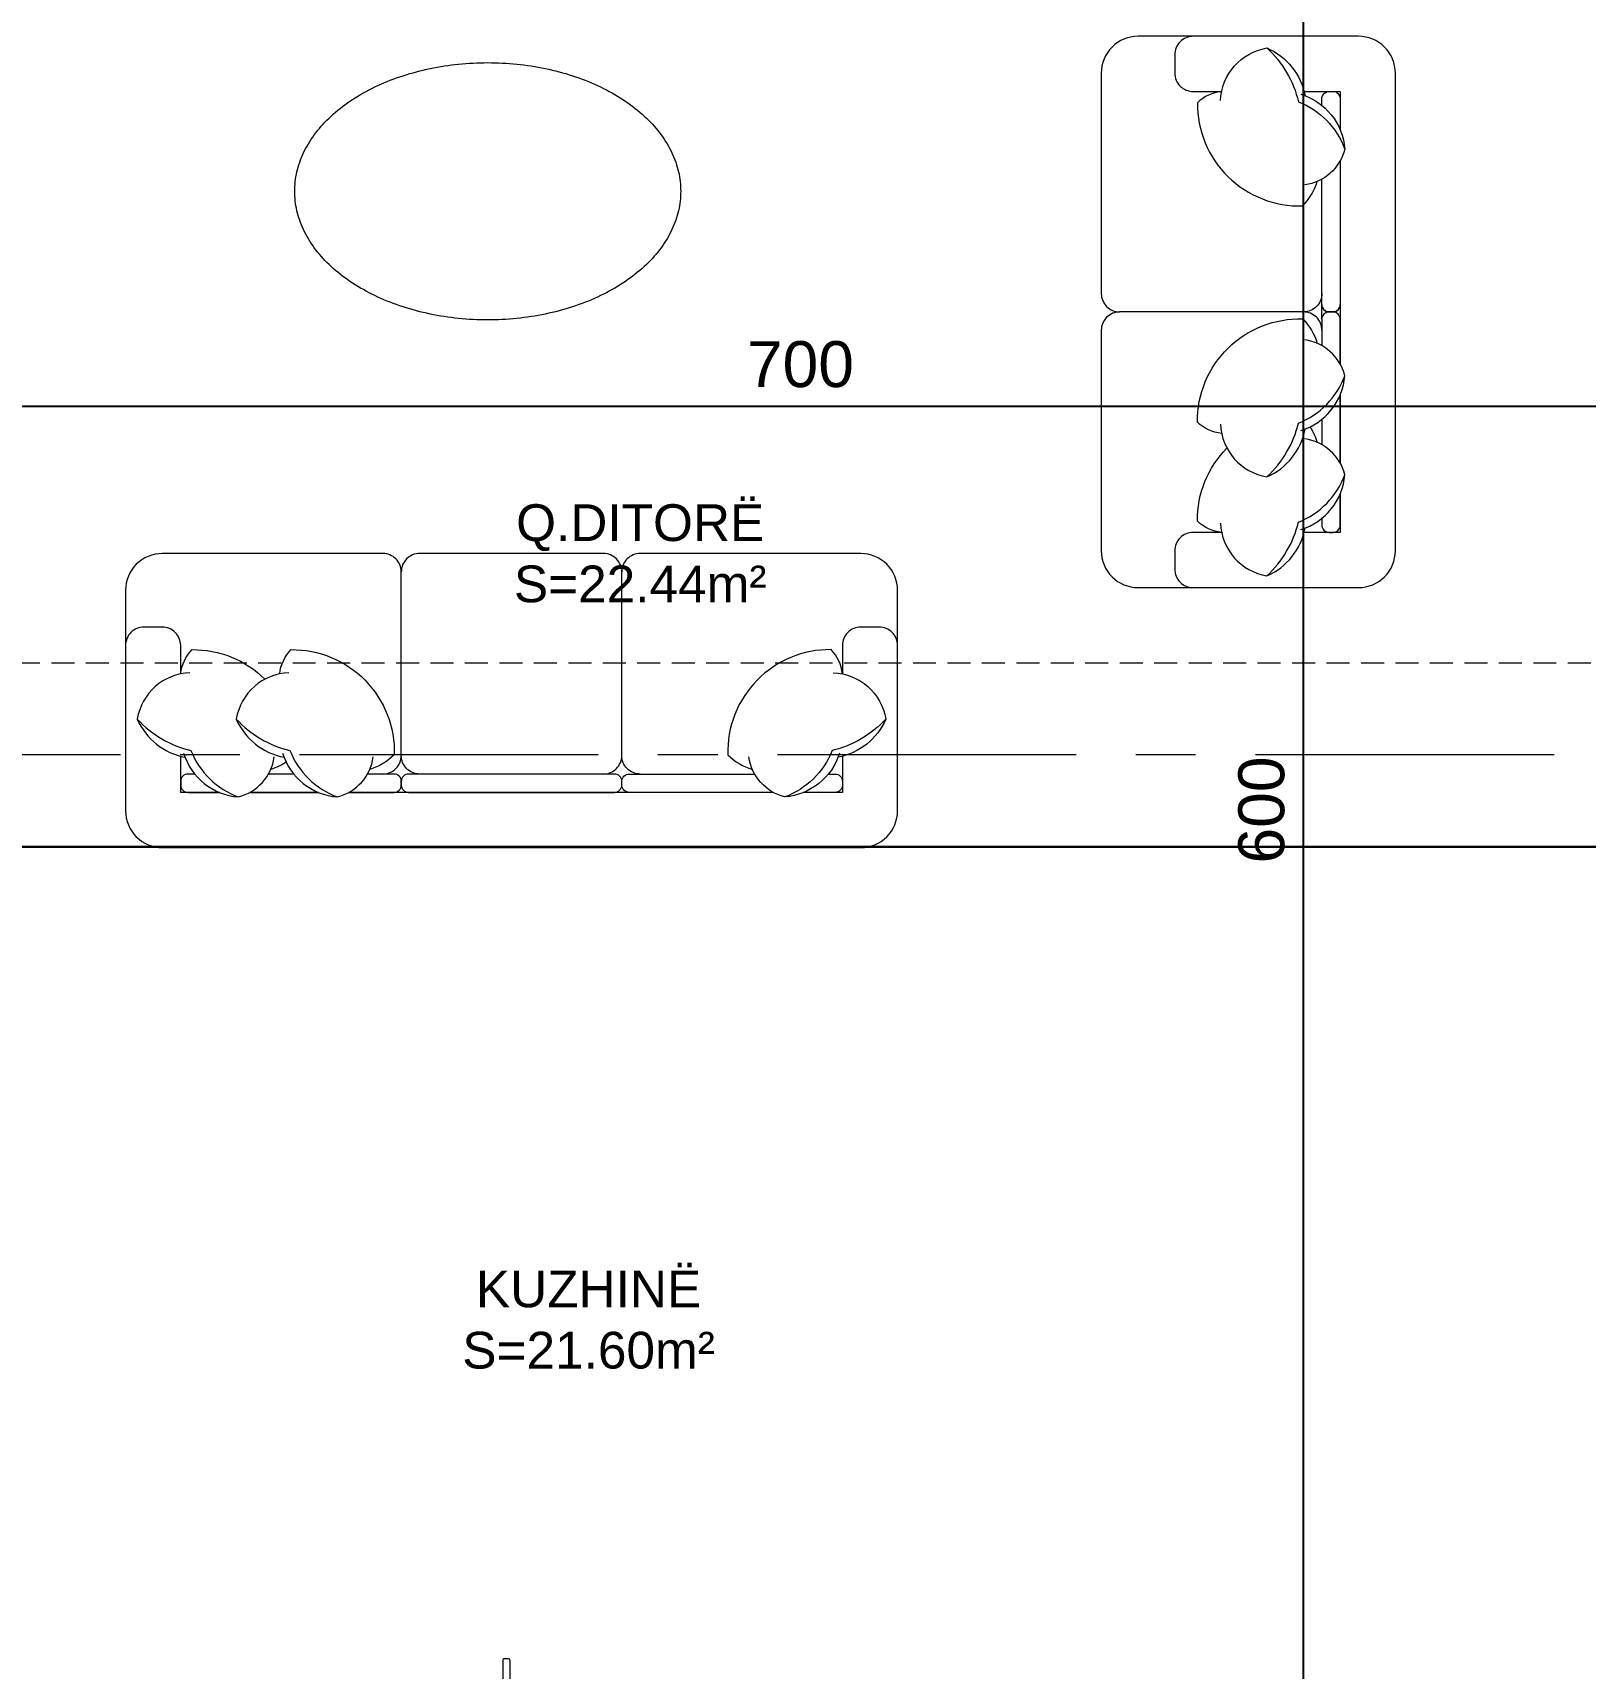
# Model space of a CAD drawing. Header units: centimetres. Extents: x 99002 to 104403, y -55119 to -48358.
# Drawn here: x 101305.5 to 101727.8, y -53670.9 to -53225.8 of the extents above; entities that cross this region are included whole.
import ezdxf

# ---------------------------------------------------------------- set-up
doc = ezdxf.new("R2010")
doc.units = ezdxf.units.CM
doc.header["$LTSCALE"] = 50
doc.header["$MEASUREMENT"] = 0
doc.linetypes.add('AXES', pattern=[2, 1.25, -0.25, 0.25, -0.25])
doc.linetypes.add('CACHE', pattern=[0.375, 0.25, -0.125])
doc.layers.get('0').update_dxf_attribs({"color": 8})
doc.layers.add('AXES', color=10, linetype='AXES')
doc.layers.add('COTE 50ème', color=1, linetype='Continuous')
for name, color, linetype, lineweight in [('BETON CACHE', 4, 'CACHE', 5), ('MACONNERIE COUPE', 7, 'Continuous', 30), ('mobilimi', 8, 'Continuous', 9)]:
    doc.layers.add(name, color=color, linetype=linetype, lineweight=lineweight)
doc.layers.add('DEMOL', color=7, linetype='Continuous', lineweight=60, true_color=0xb38600)
doc.layers.add('FMULT', color=150, linetype='Continuous', plot=False)
doc.styles.add('RS_TEXT_1.50', font='arial.ttf', dxfattribs={"height": 12.5})
doc.styles.add('RS_TXT_50', font='arial.ttf', dxfattribs={"height": 12.5})
doc.dimstyles.new('RS_50CM_LINEAIRE', dxfattribs={"dimscale": 5, "dimtxt": 12.5, "dimasz": 1.5, "dimexe": 1, "dimexo": 2.5, "dimgap": 1, "dimtad": 1, "dimdec": 1, "dimrnd": 0.5, "dimdsep": 46, "dimtxsty": 'RS_TXT_50', "dimblk1": 'ARCHTICK', "dimblk2": 'ARCHTICK', "dimsah": 1, "dimcen": 2.5, "dimdle": 1, "dimclrt": 4, "dimadec": 0, "dimazin": 2, "dimtfac": 1, "dimtdec": 1, "dimtix": 1, "dimtmove": 2, "dimatfit": 3, "dimfxl": 1, "dimtolj": 1, "dimtzin": 0, "dimarcsym": 0})

# ---------------------------------------------------------------- blocks, each defined once
blk = doc.blocks.new('A$Cb79da119')
at = {"layer": 'AXES', "lineweight": 5, "ltscale": 1.3}
blk.add_line((3195, -2560), (-1985, -2560), dxfattribs=at)
blk = doc.blocks.new('_ArchTick')
at = {"color": 0, "linetype": 'ByBlock', "const_width": 0.15}
blk.add_lwpolyline([(-0.5, -0.5), (0.5, 0.5)], dxfattribs=at)
blk = doc.blocks.new('*D1364')
at = {"layer": 'COTE 50ème', "color": 0, "lineweight": -2, "ltscale": 0.5, "transparency": 16777216}
for p, q in [((101164.34, -53348.27), (101164.34, -53322.5)), ((101864.34, -53372.53), (101864.34, -53322.5)), ((101159.34, -53327.5), (101869.34, -53327.5))]:
    blk.add_line(p, q, dxfattribs=at)
at = {"layer": 'Defpoints', "color": 0, "ltscale": 0.5, "transparency": 16777216}
for p in [(101864.34, -53327.5), (101164.34, -53360.77), (101864.34, -53385.03)]:
    blk.add_point(p, dxfattribs=at)
at = {"layer": 'COTE 50ème', "color": 0, "lineweight": -2, "ltscale": 0.5, "transparency": 16777216, "xscale": 7.5, "yscale": 7.5, "zscale": 7.5, "rotation": 180}
blk.add_blockref('_ArchTick', (101164.34, -53327.5), dxfattribs=at)
at = {"layer": 'COTE 50ème', "color": 0, "lineweight": -2, "ltscale": 0.5, "transparency": 16777216, "xscale": 7.5, "yscale": 7.5, "zscale": 7.5}
blk.add_blockref('_ArchTick', (101864.34, -53327.5), dxfattribs=at)
at = {"layer": 'COTE 50ème', "color": 4, "ltscale": 0.5, "transparency": 16777216, "insert": (101514.34, -53316.12), "char_height": 12.5, "attachment_point": 5, "style": 'RS_TXT_50'}
blk.add_mtext('\\A1;700', dxfattribs=at)
blk = doc.blocks.new('*D1503')
at = {"layer": 'COTE 50ème', "color": 0, "lineweight": -2, "ltscale": 0.5, "transparency": 16777216}
for p, q in [((101651.17, -53742.36), (101651.17, -53132.36)), ((101683.23, -53137.36), (101646.17, -53137.36)), ((101660.07, -53737.36), (101646.17, -53737.36))]:
    blk.add_line(p, q, dxfattribs=at)
at = {"layer": 'Defpoints', "color": 0, "ltscale": 0.5, "transparency": 16777216}
for p in [(101651.17, -53137.36), (101695.73, -53137.36), (101672.57, -53737.36)]:
    blk.add_point(p, dxfattribs=at)
at = {"layer": 'COTE 50ème', "color": 0, "lineweight": -2, "ltscale": 0.5, "transparency": 16777216, "xscale": 7.5, "yscale": 7.5, "zscale": 7.5}
for p, rotation in [((101651.17, -53137.36), 90), ((101651.17, -53737.36), 270)]:
    blk.add_blockref('_ArchTick', p, dxfattribs=dict(at, rotation=rotation))
at = {"layer": 'COTE 50ème', "color": 4, "ltscale": 0.5, "transparency": 16777216, "insert": (101639.79, -53437.36), "char_height": 12.5, "attachment_point": 5, "rotation": 90, "style": 'RS_TXT_50'}
blk.add_mtext('\\A1;600', dxfattribs=at)

msp = doc.modelspace()

# ---------------------------------------------------------------- linework, layer by layer
at = {"layer": 'BETON CACHE', "lineweight": 5, "ltscale": 0.5}
msp.add_lwpolyline([(103229.34, -53397.36), (101029.34, -53397.36), (101029.34, -53447.36), (103229.34, -53447.36)], close=True, dxfattribs=at)
at = {"layer": 'FMULT', "ltscale": 0.5}
for points in [[(101164.34, -53447.36), (101799.34, -53447.36), (101801.84, -53569.36), (101864.34, -53569.36), (101864.34, -53137.36), (101166.75, -53137.36)], [(101054.34, -53447.36), (101054.34, -53737.36), (101799.34, -53737.36), (101799.34, -53447.36)]]:
    msp.add_lwpolyline(points, close=True, dxfattribs=at)
at = {"layer": 'mobilimi'}
for points in [[(101596.18, -53296.82, 0.414214), (101601.18, -53301.82, 0.414214), (101596.18, -53306.82), (101596.18, -53366.82, 0.414214), (101606.18, -53376.82), (101666.18, -53376.82, 0.414214), (101676.18, -53366.82), (101676.18, -53236.82, 0.414214), (101666.18, -53226.82), (101606.18, -53226.82, 0.414214), (101596.18, -53236.82), (101596.18, -53296.82, 0.414214), (101601.18, -53301.82, 0.414214), (101596.18, -53306.82)], [(101621.18, -53226.82, 0.414214), (101616.18, -53231.82), (101616.18, -53236.82, 0.414214), (101621.18, -53241.82), (101628.93, -53241.82)], [(101628.63, -53244.33, -0.356772), (101641.23, -53230, -0.249542), (101651.62, -53242.98, 9.61688)], [(101641.23, -53230, -0.14773), (101649.82, -53244.61, -0.213343), (101662.43, -53257.51, -0.178662)], [(101628.93, -53241.81, 0.165541), (101622.33, -53244.9, 0.425989), (101650.97, -53272.98, 0.121523), (101654.92, -53266.32, -7.115464)], [(101650.51, -53242.6, -0.306663), (101662.43, -53257.51, -0.30633), (101651.54, -53267.25, 0.872847)], [(101656.18, -53245.63), (101656.18, -53243.82, -0.414214), (101658.18, -53241.82), (101659.18, -53241.82, -0.414214), (101661.18, -53243.82)], [(101661.18, -53243.82), (101661.18, -53252.34, -0.414214)], [(101661.18, -53260.66), (101661.18, -53299.82, -0.414214), (101659.18, -53301.82), (101658.18, -53301.82, -0.414214), (101656.18, -53299.82), (101656.18, -53265.69, -0.414214)], [(101656.18, -53296.82, -0.414214), (101651.18, -53301.82), (101601.18, -53301.82, -0.414214)], [(101656.18, -53296.82, -0.414214), (101651.18, -53301.82)], [(101656.18, -53306.82, 0.414214), (101651.18, -53301.82), (101601.18, -53301.82, 0.414214)], [(101656.18, -53306.82, 0.414214), (101651.18, -53301.82)], [(101661.18, -53316.05), (101661.18, -53303.82, 0.414214), (101659.18, -53301.82), (101658.18, -53301.82, 0.414214), (101656.18, -53303.82), (101656.18, -53311.01, 0.414214)], [(101628.93, -53334.89, -0.165541), (101622.33, -53331.8, -0.425989), (101650.97, -53303.72, -0.121523), (101654.92, -53310.39, 7.115464)], [(101650.51, -53334.11, 0.306663), (101662.43, -53319.19, 0.30633), (101651.54, -53309.45, -0.872847)], [(101641.23, -53346.7, 0.14773), (101649.82, -53332.09, 0.213343), (101662.43, -53319.19, 0.178662)], [(101661.18, -53342.98), (101661.18, -53324.37, 0.414214)], [(101628.63, -53332.37, 0.356772), (101641.23, -53346.7, 0.249542), (101651.62, -53333.72, -9.61688)], [(101652.96, -53333.13, -0.071865), (101654.92, -53337.32, 7.115464)], [(101656.18, -53331.07), (101656.18, -53337.95, 0.414214)], [(101650.51, -53361.04, 0.306663), (101662.43, -53346.13, 0.30633), (101651.54, -53336.39, -0.872847)], [(101628.93, -53361.83, -0.165541), (101622.33, -53358.74, -0.200231), (101630.37, -53338.89, -0.121523)], [(101641.23, -53373.64, 0.14773), (101649.82, -53359.02, 0.213343), (101662.43, -53346.13, 0.178662)], [(101661.18, -53351.3), (101661.18, -53361.82), (101651.36, -53361.82, 0.414214)], [(101661.18, -53359.82), (101661.18, -53351.3, 0.414214)], [(101628.63, -53359.31, 0.356772), (101641.23, -53373.64, 0.249542), (101651.62, -53360.65, -9.61688)], [(101656.18, -53358), (101656.18, -53359.82, 0.414214), (101658.18, -53361.82), (101659.18, -53361.82, 0.414214), (101661.18, -53359.82)], [(101628.93, -53361.82), (101621.18, -53361.82, 0.414214), (101616.18, -53366.82), (101616.18, -53371.82, 0.414214), (101621.18, -53376.82)], [(101400.75, -53427.57, 0.414214), (101405.75, -53422.57), (101405.75, -53372.57, 0.414214)], [(101470.75, -53427.57, -0.414214), (101465.75, -53422.57), (101465.75, -53372.57, -0.414214)], [(101345.75, -53400.32), (101345.75, -53392.57, 0.414214), (101340.75, -53387.57), (101335.75, -53387.57, 0.414214), (101330.75, -53392.57)], [(101540.75, -53392.57, 0.414214), (101535.75, -53387.57), (101530.75, -53387.57, 0.414214), (101525.75, -53392.57), (101525.75, -53400.32)], [(101345.74, -53400.32, -0.165541), (101348.84, -53393.71, -0.200231), (101368.68, -53401.76, -0.121523)], [(101372.68, -53400.32, -0.165541), (101375.77, -53393.71, -0.425989), (101403.85, -53422.36, -0.121523), (101397.19, -53426.3, 7.115464)], [(101525.76, -53400.32, 0.165541), (101522.67, -53393.71, 0.425989), (101494.59, -53422.36, 0.121523), (101501.26, -53426.3, -7.115464)], [(101348.26, -53400.01, 0.356772), (101333.94, -53412.62, 0.249542), (101346.92, -53423, -9.61688)], [(101375.2, -53400.01, 0.356772), (101360.87, -53412.62, 0.249542), (101373.85, -53423, -9.61688)], [(101523.24, -53400.01, -0.356772), (101537.57, -53412.62, -0.249542), (101524.59, -53423, 9.61688)], [(101333.94, -53412.62, 0.14773), (101348.55, -53421.21, 0.213343), (101361.44, -53433.81, 0.178662)], [(101360.87, -53412.62, 0.14773), (101375.48, -53421.21, 0.213343), (101388.38, -53433.81, 0.178662)], [(101537.57, -53412.62, -0.14773), (101522.96, -53421.21, -0.213343), (101510.06, -53433.81, -0.178662)], [(101356.27, -53432.57), (101345.75, -53432.57), (101345.75, -53422.74, 0.414214)], [(101346.53, -53421.89, 0.306663), (101361.44, -53433.81, 0.30633), (101371.19, -53422.93, -0.872847)], [(101373.46, -53421.89, 0.306663), (101388.38, -53433.81, 0.30633), (101398.12, -53422.93, -0.872847)], [(101410.75, -53427.57, -0.414214), (101405.75, -53422.57)], [(101460.75, -53427.57, 0.414214), (101465.75, -53422.57)], [(101524.98, -53421.89, -0.306663), (101510.06, -53433.81, -0.30633), (101500.32, -53422.93, 0.872847)], [(101349.57, -53427.57), (101347.75, -53427.57, 0.414214), (101345.75, -53429.57), (101345.75, -53430.57, 0.414214), (101347.75, -53432.57)], [(101376.5, -53427.57), (101369.62, -53427.57, 0.414214)], [(101374.44, -53424.35, -0.071865), (101370.25, -53426.3, 7.115464)], [(101391.52, -53432.57), (101403.75, -53432.57, 0.414214), (101405.75, -53430.57), (101405.75, -53429.57, 0.414214), (101403.75, -53427.57), (101396.56, -53427.57, 0.414214)], [(101506.92, -53432.57), (101467.75, -53432.57, -0.414214), (101465.75, -53430.57), (101465.75, -53429.57, -0.414214), (101467.75, -53427.57), (101501.88, -53427.57, -0.414214)], [(101521.94, -53427.57), (101523.75, -53427.57, -0.414214), (101525.75, -53429.57), (101525.75, -53430.57, -0.414214), (101523.75, -53432.57)], [(101347.75, -53432.57), (101356.27, -53432.57, 0.414214)], [(101364.59, -53432.57), (101383.21, -53432.57, 0.414214)], [(101523.75, -53432.57), (101515.23, -53432.57, -0.414214)]]:
    msp.add_lwpolyline(points, format="xyb", dxfattribs=at)
for points in [[(101651.36, -53241.82), (101661.18, -53241.82), (101661.18, -53252.34)], [(101661.18, -53260.66), (101661.18, -53316.05)], [(101661.18, -53324.37), (101661.18, -53342.98)], [(101525.75, -53422.74), (101525.75, -53432.57), (101515.23, -53432.57)], [(101383.21, -53432.57), (101364.59, -53432.57)], [(101506.92, -53432.57), (101391.52, -53432.57)]]:
    msp.add_lwpolyline(points, dxfattribs=at)
for points in [[(101661.18, -53299.82), (101661.18, -53303.82, 0.414214), (101659.18, -53301.82), (101658.18, -53301.82, 0.414214), (101656.18, -53303.82), (101656.18, -53299.82, 0.414214), (101658.18, -53301.82), (101659.18, -53301.82, 0.414214)], [(101540.75, -53377.57, 0.414214), (101530.75, -53367.57), (101470.75, -53367.57, 0.414214), (101465.75, -53372.57, 0.414214), (101460.75, -53367.57), (101410.75, -53367.57, 0.414214), (101405.75, -53372.57, 0.414214), (101400.75, -53367.57), (101340.75, -53367.57, 0.414214), (101330.75, -53377.57), (101330.75, -53437.57, 0.414214), (101340.75, -53447.57), (101530.75, -53447.57, 0.414214), (101540.75, -53437.57)], [(101407.75, -53432.57), (101463.75, -53432.57, 0.414214), (101465.75, -53430.57), (101465.75, -53429.57, 0.414214), (101463.75, -53427.57), (101407.75, -53427.57, 0.414214), (101405.75, -53429.57), (101405.75, -53430.57, 0.414214)]]:
    msp.add_lwpolyline(points, format="xyb", close=True, dxfattribs=at)
at = {"layer": 'mobilimi', "ltscale": 5}
msp.add_lwpolyline([(101433.34, -53674.36), (101435.34, -53674.36), (101435.34, -53668.76, 0.414214), (101434.94, -53668.36), (101433.74, -53668.36, 0.414214), (101433.34, -53668.76)], format="xyb", close=True, dxfattribs=at)
at = {"layer": 'mobilimi'}
msp.add_polyline3d([(101481.77, -53268.99, 0), (101481.76, -53269.66, 0), (101481.73, -53270.32, 0), (101481.68, -53270.98, 0), (101481.62, -53271.64, 0), (101481.53, -53272.3, 0), (101481.43, -53272.96, 0), (101481.31, -53273.62, 0), (101481.17, -53274.27, 0), (101481.01, -53274.93, 0), (101480.83, -53275.58, 0), (101480.63, -53276.23, 0), (101480.42, -53276.87, 0), (101480.19, -53277.52, 0), (101479.94, -53278.16, 0), (101479.67, -53278.8, 0), (101479.38, -53279.43, 0), (101479.07, -53280.06, 0), (101478.75, -53280.69, 0), (101478.41, -53281.31, 0), (101478.05, -53281.93, 0), (101477.68, -53282.54, 0), (101477.28, -53283.15, 0), (101476.87, -53283.75, 0), (101476.45, -53284.35, 0), (101476, -53284.94, 0), (101475.54, -53285.53, 0), (101475.06, -53286.11, 0), (101474.57, -53286.69, 0), (101474.06, -53287.25, 0), (101473.53, -53287.82, 0), (101472.99, -53288.37, 0), (101472.43, -53288.92, 0), (101471.86, -53289.46, 0), (101471.27, -53289.99, 0), (101470.67, -53290.52, 0), (101470.05, -53291.04, 0), (101469.41, -53291.55, 0), (101468.77, -53292.05, 0), (101468.11, -53292.54, 0), (101467.43, -53293.03, 0), (101466.74, -53293.51, 0), (101466.04, -53293.98, 0), (101465.32, -53294.44, 0), (101464.59, -53294.89, 0), (101463.85, -53295.33, 0), (101463.1, -53295.76, 0), (101462.33, -53296.18, 0), (101461.56, -53296.59, 0), (101460.77, -53297, 0), (101459.97, -53297.39, 0), (101459.15, -53297.77, 0), (101458.33, -53298.14, 0), (101457.5, -53298.5, 0), (101456.66, -53298.85, 0), (101455.8, -53299.19, 0), (101454.94, -53299.52, 0), (101454.07, -53299.84, 0), (101453.19, -53300.15, 0), (101452.3, -53300.45, 0), (101451.41, -53300.73, 0), (101450.5, -53301, 0), (101449.59, -53301.27, 0), (101448.67, -53301.52, 0), (101447.74, -53301.76, 0), (101446.81, -53301.98, 0), (101445.87, -53302.2, 0), (101444.92, -53302.4, 0), (101443.97, -53302.59, 0), (101443.02, -53302.77, 0), (101442.05, -53302.94, 0), (101441.09, -53303.1, 0), (101440.12, -53303.24, 0), (101439.14, -53303.37, 0), (101438.17, -53303.49, 0), (101437.19, -53303.59, 0), (101436.2, -53303.69, 0), (101435.22, -53303.77, 0), (101434.23, -53303.84, 0), (101433.24, -53303.89, 0), (101432.25, -53303.94, 0), (101431.25, -53303.97, 0), (101430.26, -53303.99, 0), (101429.27, -53303.99, 0), (101428.27, -53303.99, 0), (101427.28, -53303.97, 0), (101426.29, -53303.94, 0), (101425.3, -53303.89, 0), (101424.31, -53303.84, 0), (101423.32, -53303.77, 0), (101422.33, -53303.69, 0), (101421.35, -53303.59, 0), (101420.37, -53303.49, 0), (101419.39, -53303.37, 0), (101418.42, -53303.24, 0), (101417.45, -53303.1, 0), (101416.48, -53302.94, 0), (101415.52, -53302.77, 0), (101414.56, -53302.59, 0), (101413.61, -53302.4, 0), (101412.67, -53302.2, 0), (101411.73, -53301.98, 0), (101410.79, -53301.76, 0), (101409.87, -53301.52, 0), (101408.95, -53301.27, 0), (101408.04, -53301, 0), (101407.13, -53300.73, 0), (101406.23, -53300.45, 0), (101405.35, -53300.15, 0), (101404.46, -53299.84, 0), (101403.59, -53299.52, 0), (101402.73, -53299.19, 0), (101401.88, -53298.85, 0), (101401.04, -53298.5, 0), (101400.2, -53298.14, 0), (101399.38, -53297.77, 0), (101398.57, -53297.39, 0), (101397.77, -53297, 0), (101396.98, -53296.59, 0), (101396.2, -53296.18, 0), (101395.44, -53295.76, 0), (101394.68, -53295.33, 0), (101393.94, -53294.89, 0), (101393.21, -53294.44, 0), (101392.5, -53293.98, 0), (101391.8, -53293.51, 0), (101391.11, -53293.03, 0), (101390.43, -53292.54, 0), (101389.77, -53292.05, 0), (101389.12, -53291.55, 0), (101388.49, -53291.04, 0), (101387.87, -53290.52, 0), (101387.27, -53289.99, 0), (101386.68, -53289.46, 0), (101386.1, -53288.92, 0), (101385.55, -53288.37, 0), (101385, -53287.82, 0), (101384.48, -53287.25, 0), (101383.97, -53286.69, 0), (101383.47, -53286.11, 0), (101383, -53285.53, 0), (101382.54, -53284.94, 0), (101382.09, -53284.35, 0), (101381.66, -53283.75, 0), (101381.25, -53283.15, 0), (101380.86, -53282.54, 0), (101380.48, -53281.93, 0), (101380.13, -53281.31, 0), (101379.78, -53280.69, 0), (101379.46, -53280.06, 0), (101379.16, -53279.43, 0), (101378.87, -53278.8, 0), (101378.6, -53278.16, 0), (101378.35, -53277.52, 0), (101378.12, -53276.87, 0), (101377.9, -53276.23, 0), (101377.71, -53275.58, 0), (101377.53, -53274.93, 0), (101377.37, -53274.27, 0), (101377.23, -53273.62, 0), (101377.11, -53272.96, 0), (101377, -53272.3, 0), (101376.92, -53271.64, 0), (101376.85, -53270.98, 0), (101376.81, -53270.32, 0), (101376.78, -53269.66, 0), (101376.77, -53268.99, 0), (101376.78, -53268.33, 0), (101376.81, -53267.67, 0), (101376.85, -53267.01, 0), (101376.92, -53266.35, 0), (101377, -53265.69, 0), (101377.11, -53265.03, 0), (101377.23, -53264.37, 0), (101377.37, -53263.72, 0), (101377.53, -53263.06, 0), (101377.71, -53262.41, 0), (101377.9, -53261.76, 0), (101378.12, -53261.11, 0), (101378.35, -53260.47, 0), (101378.6, -53259.83, 0), (101378.87, -53259.19, 0), (101379.16, -53258.56, 0), (101379.46, -53257.93, 0), (101379.78, -53257.3, 0), (101380.13, -53256.68, 0), (101380.48, -53256.06, 0), (101380.86, -53255.45, 0), (101381.25, -53254.84, 0), (101381.66, -53254.24, 0), (101382.09, -53253.64, 0), (101382.54, -53253.05, 0), (101383, -53252.46, 0), (101383.47, -53251.88, 0), (101383.97, -53251.3, 0), (101384.48, -53250.74, 0), (101385, -53250.17, 0), (101385.55, -53249.62, 0), (101386.1, -53249.07, 0), (101386.68, -53248.53, 0), (101387.27, -53248, 0), (101387.87, -53247.47, 0), (101388.49, -53246.95, 0), (101389.12, -53246.44, 0), (101389.77, -53245.94, 0), (101390.43, -53245.44, 0), (101391.11, -53244.96, 0), (101391.8, -53244.48, 0), (101392.5, -53244.01, 0), (101393.21, -53243.55, 0), (101393.94, -53243.1, 0), (101394.68, -53242.66, 0), (101395.44, -53242.23, 0), (101396.2, -53241.81, 0), (101396.98, -53241.4, 0), (101397.77, -53240.99, 0), (101398.57, -53240.6, 0), (101399.38, -53240.22, 0), (101400.2, -53239.85, 0), (101401.04, -53239.49, 0), (101401.88, -53239.13, 0), (101402.73, -53238.79, 0), (101403.59, -53238.47, 0), (101404.46, -53238.15, 0), (101405.35, -53237.84, 0), (101406.23, -53237.54, 0), (101407.13, -53237.26, 0), (101408.04, -53236.98, 0), (101408.95, -53236.72, 0), (101409.87, -53236.47, 0), (101410.79, -53236.23, 0), (101411.73, -53236.01, 0), (101412.67, -53235.79, 0), (101413.61, -53235.59, 0), (101414.56, -53235.4, 0), (101415.52, -53235.22, 0), (101416.48, -53235.05, 0), (101417.45, -53234.89, 0), (101418.42, -53234.75, 0), (101419.39, -53234.62, 0), (101420.37, -53234.5, 0), (101421.35, -53234.39, 0), (101422.33, -53234.3, 0), (101423.32, -53234.22, 0), (101424.31, -53234.15, 0), (101425.3, -53234.09, 0), (101426.29, -53234.05, 0), (101427.28, -53234.02, 0), (101428.27, -53234, 0), (101429.27, -53233.99, 0), (101430.26, -53234, 0), (101431.25, -53234.02, 0), (101432.25, -53234.05, 0), (101433.24, -53234.09, 0), (101434.23, -53234.15, 0), (101435.22, -53234.22, 0), (101436.2, -53234.3, 0), (101437.19, -53234.39, 0), (101438.17, -53234.5, 0), (101439.14, -53234.62, 0), (101440.12, -53234.75, 0), (101441.09, -53234.89, 0), (101442.05, -53235.05, 0), (101443.02, -53235.22, 0), (101443.97, -53235.4, 0), (101444.92, -53235.59, 0), (101445.87, -53235.79, 0), (101446.81, -53236.01, 0), (101447.74, -53236.23, 0), (101448.67, -53236.47, 0), (101449.59, -53236.72, 0), (101450.5, -53236.98, 0), (101451.41, -53237.26, 0), (101452.3, -53237.54, 0), (101453.19, -53237.84, 0), (101454.07, -53238.15, 0), (101454.94, -53238.47, 0), (101455.8, -53238.79, 0), (101456.66, -53239.13, 0), (101457.5, -53239.49, 0), (101458.33, -53239.85, 0), (101459.15, -53240.22, 0), (101459.97, -53240.6, 0), (101460.77, -53240.99, 0), (101461.56, -53241.4, 0), (101462.33, -53241.81, 0), (101463.1, -53242.23, 0), (101463.85, -53242.66, 0), (101464.59, -53243.1, 0), (101465.32, -53243.55, 0), (101466.04, -53244.01, 0), (101466.74, -53244.48, 0), (101467.43, -53244.96, 0), (101468.11, -53245.44, 0), (101468.77, -53245.94, 0), (101469.41, -53246.44, 0), (101470.05, -53246.95, 0), (101470.67, -53247.47, 0), (101471.27, -53248, 0), (101471.86, -53248.53, 0), (101472.43, -53249.07, 0), (101472.99, -53249.62, 0), (101473.53, -53250.17, 0), (101474.06, -53250.74, 0), (101474.57, -53251.3, 0), (101475.06, -53251.88, 0), (101475.54, -53252.46, 0), (101476, -53253.05, 0), (101476.45, -53253.64, 0), (101476.87, -53254.24, 0), (101477.28, -53254.84, 0), (101477.68, -53255.45, 0), (101478.05, -53256.06, 0), (101478.41, -53256.68, 0), (101478.75, -53257.3, 0), (101479.07, -53257.93, 0), (101479.38, -53258.56, 0), (101479.67, -53259.19, 0), (101479.94, -53259.83, 0), (101480.19, -53260.47, 0), (101480.42, -53261.11, 0), (101480.63, -53261.76, 0), (101480.83, -53262.41, 0), (101481.01, -53263.06, 0), (101481.17, -53263.72, 0), (101481.31, -53264.37, 0), (101481.43, -53265.03, 0), (101481.53, -53265.69, 0), (101481.62, -53266.35, 0), (101481.68, -53267.01, 0), (101481.73, -53267.67, 0), (101481.76, -53268.33, 0), (101481.77, -53268.99, 0)], dxfattribs=at)

# ---------------------------------------------------------------- block references
at = {"layer": 'MACONNERIE COUPE', "lineweight": 5, "ltscale": 0.5}
msp.add_blockref('A$Cb79da119', (101124.34, -50862.36), dxfattribs=at)

# ---------------------------------------------------------------- texts
at = {"layer": 'DEMOL', "lineweight": -2, "char_height": 10, "width": 93.9293, "attachment_point": 5, "style": 'RS_TEXT_1.50'}
for s, insert in [('Q.DITORË\\PS=22.44m²', (101470.75, -53367.57)), ('KUZHINË\\PS=21.60m²', (101456.71, -53576.09))]:
    msp.add_mtext(s, dxfattribs=dict(at, insert=insert))

# ---------------------------------------------------------------- dimensions: what is measured, and where the dimension line sits
at = {"layer": 'COTE 50ème', "ltscale": 0.5}
dim = msp.add_linear_dim(base=(101651.17, -53137.36), p1=(101672.57, -53737.36), p2=(101695.73, -53137.36), angle=90, dimstyle='RS_50CM_LINEAIRE', dxfattribs=at)
dim.commit()
dim.dimension.update_dxf_attribs({"geometry": '*D1503', "text_midpoint": (101639.79, -53437.36)})
dim = msp.add_linear_dim(base=(101864.34, -53327.5), p1=(101164.34, -53360.77), p2=(101864.34, -53385.03), dimstyle='RS_50CM_LINEAIRE', dxfattribs=at)
dim.commit()
dim.dimension.update_dxf_attribs({"geometry": '*D1364', "text_midpoint": (101514.34, -53316.12)})

doc.saveas('drawing.dxf')
